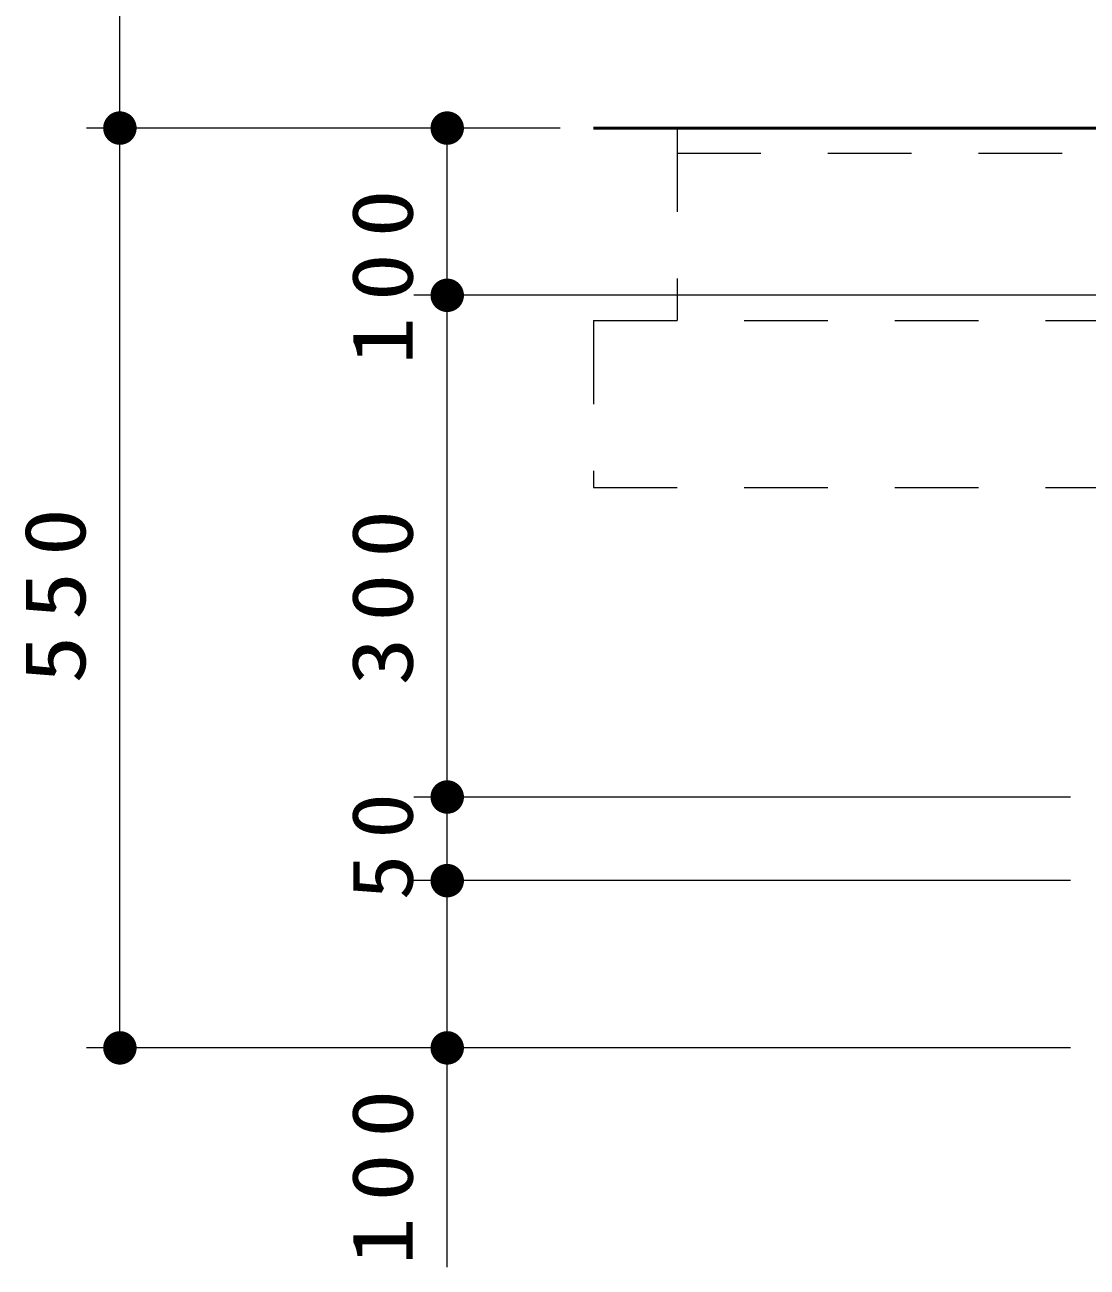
# Model space of a CAD drawing. Units: millimetres on the paper, scale 1:20. Extents: x -385 to 136, y -19 to 267.
# Drawn here: x -202 to -170.25, y 42.88 to 80.02 of the extents above; entities that cross this region are included whole.
import ezdxf

# ---------------------------------------------------------------- set-up
doc = ezdxf.new("R2010")
doc.units = ezdxf.units.MM
doc.linetypes.add('USER1', pattern=[4.5, 2.5, -2])
doc.layers.add('LY_1', color=7, linetype='Continuous', lineweight=25)
doc.styles.add('ＭＳ ゴシック', font='')
doc.styles.get('ＭＳ ゴシック').set_extended_font_data('MS Gothic')

# ---------------------------------------------------------------- blocks, each defined once
blk = doc.blocks.new('filled_dot')
at = {"color": 0, "linetype": 'Continuous', "lineweight": -2, "const_width": 1.25}
blk.add_lwpolyline([(-0.625, 0, 1), (0.625, 0, 1)], format="xyb", close=True, dxfattribs=at)

msp = doc.modelspace()

# ---------------------------------------------------------------- linework, layer by layer
at = {"layer": 'LY_1', "lineweight": 13}
for p, q in [((-199.155, 76.937), (-199.155, 175.687)), ((-185.998, 76.937), (-200.155, 76.937)), ((-199.155, 49.437), (-199.155, 76.937)), ((-189.373, 71.937), (-189.373, 76.937)), ((-168.248, 71.937), (-190.373, 71.937)), ((-189.373, 56.937), (-189.373, 71.937)), ((-170.748, 56.937), (-190.373, 56.937)), ((-189.373, 54.437), (-189.373, 56.937)), ((-170.748, 54.437), (-190.373, 54.437)), ((-189.373, 42.881), (-189.373, 54.437)), ((-170.748, 49.437), (-200.155, 49.437)), ((-170.748, 49.437), (-190.373, 49.437))]:
    msp.add_line(p, q, dxfattribs=at)
at = {"layer": 'LY_1', "lineweight": 50}
msp.add_line((-184.998, 76.937), (-150.01, 76.937), dxfattribs=at)
at = {"layer": 'LY_1', "linetype": 'USER1', "lineweight": 13}
for p, q in [((-182.498, 76.937), (-182.498, 71.187)), ((-182.498, 76.187), (-157.498, 76.187)), ((-184.998, 71.187), (-184.998, 66.187)), ((-184.998, 71.187), (-154.998, 71.187)), ((-184.998, 66.187), (-154.998, 66.187))]:
    msp.add_line(p, q, dxfattribs=at)

# ---------------------------------------------------------------- block references
at = {"layer": 'LY_1', "lineweight": 13, "xscale": 0.4, "yscale": 0.4}
for p, rotation in [((-199.155, 76.937), 90), ((-199.155, 76.937), 270), ((-189.373, 76.937), 270), ((-189.373, 71.937), 270), ((-189.373, 71.937), 90), ((-189.373, 56.937), 270), ((-189.373, 56.937), 90), ((-189.373, 54.437), 270), ((-189.373, 54.437), 90), ((-199.155, 49.437), 90), ((-189.373, 49.437), 90)]:
    msp.add_blockref('filled_dot', p, dxfattribs=dict(at, rotation=rotation))

# ---------------------------------------------------------------- texts
at = {"layer": 'LY_1', "char_height": 1.833, "attachment_point": 8, "rotation": 90, "style": 'ＭＳ ゴシック'}
for s, insert in [('\\T1.33;\\W1.15;100', (-190.373, 72.715)), ('\\T1.33;\\W1.15;550', (-200.155, 63.187)), ('\\T1.33;\\W1.15;300', (-190.373, 63.134)), ('\\T1.34;\\W1.1;50', (-190.373, 55.687)), ('\\T1.33;\\W1.15;100', (-190.373, 45.798))]:
    msp.add_mtext(s, dxfattribs=dict(at, insert=insert))

doc.saveas('drawing.dxf')
